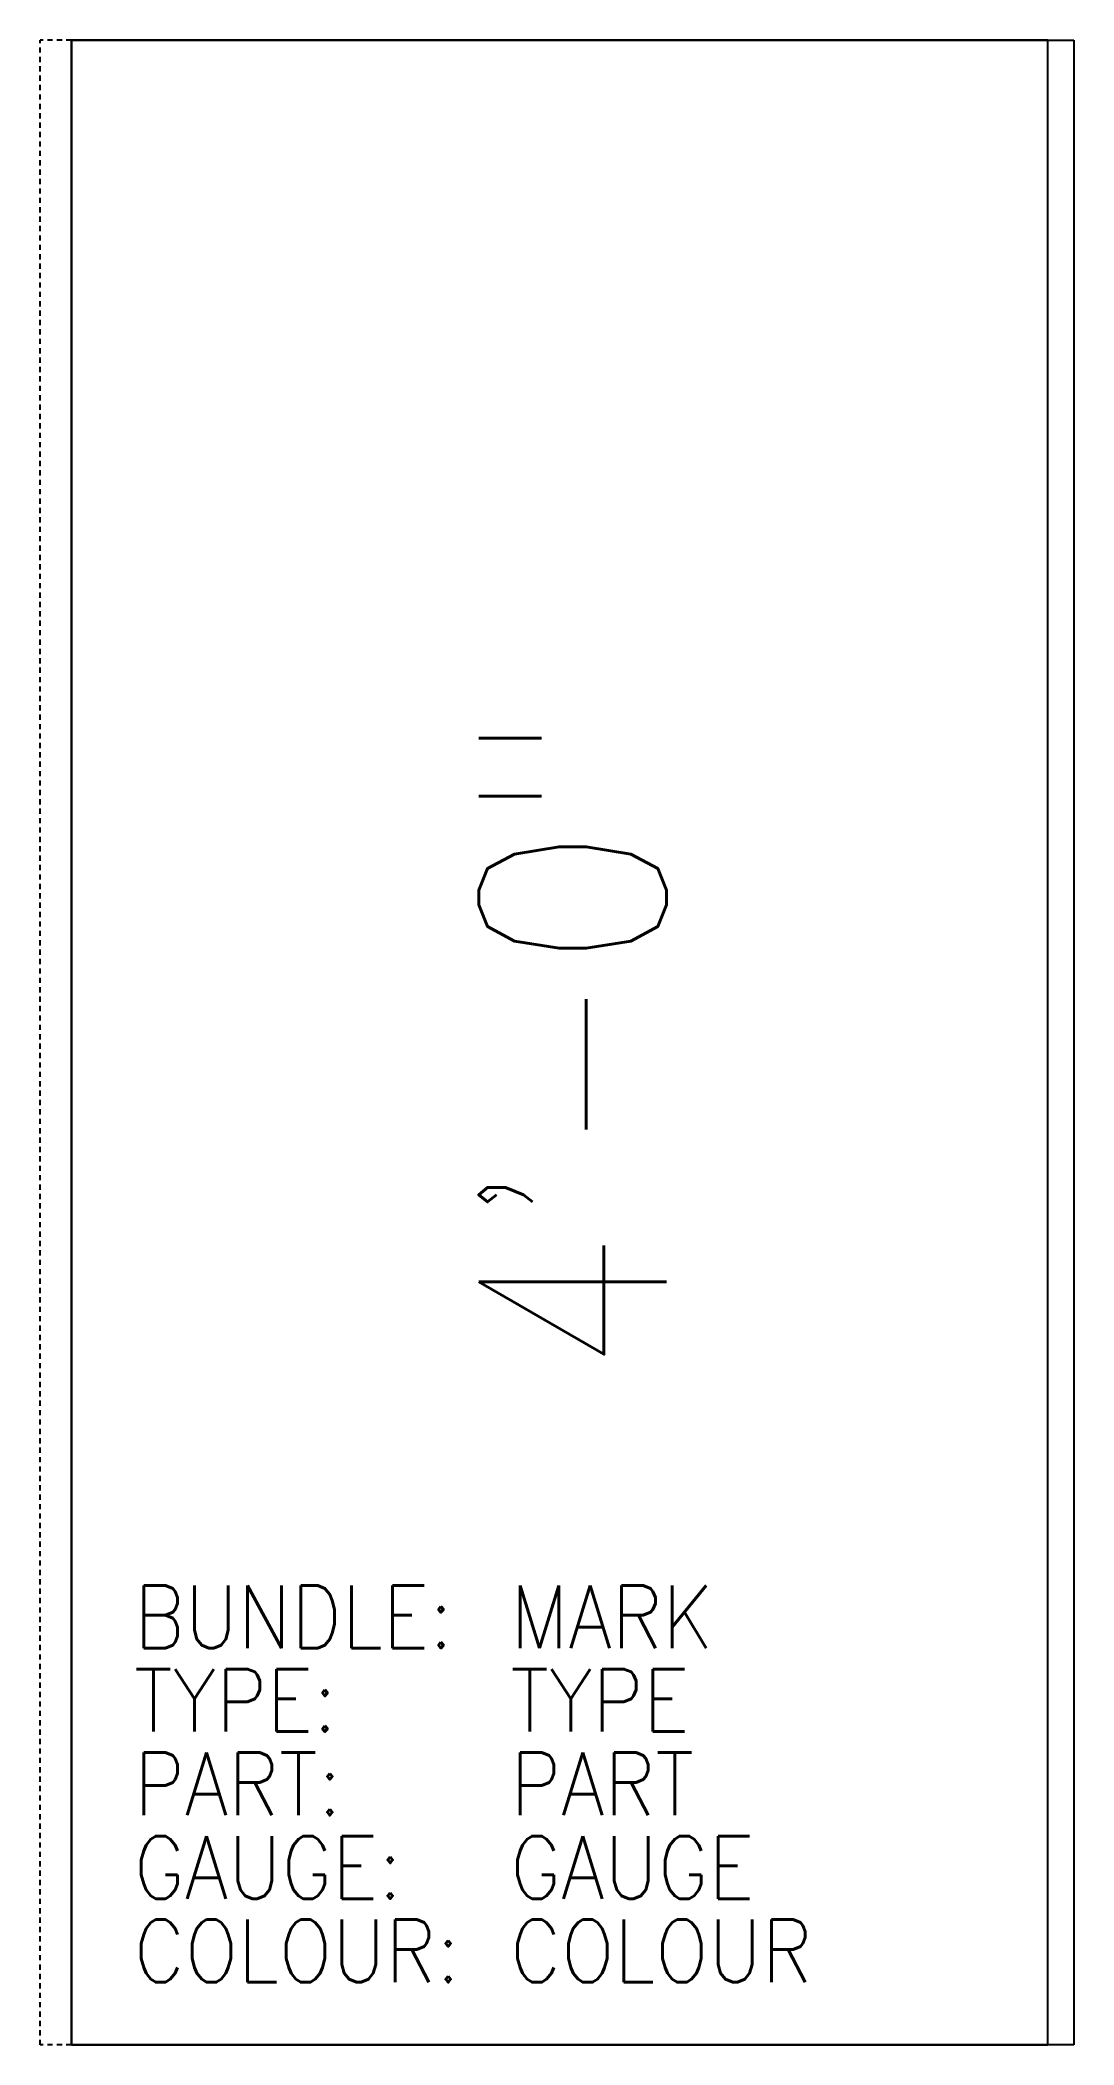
# Model space of a CAD drawing. Header units: inches. Extents: x -0.8 to 24, y 0 to 48.
import ezdxf

# ---------------------------------------------------------------- set-up
doc = ezdxf.new("R2010")
doc.units = ezdxf.units.IN
doc.header["$MEASUREMENT"] = 0
doc.linetypes.add('HIDDEN2', pattern=[0.1875, 0.125, -0.0625])
doc.layers.add('Panel', color=7, linetype='Continuous')
doc.layers.add('Panel-Dim', color=2, linetype='Continuous')
for name, color, linetype, plot in [('Panel-Colour', 7, 'Continuous', False), ('Panel-Edge', 250, 'HIDDEN2', False), ('Panel-Properties', 4, 'Continuous', False)]:
    doc.layers.add(name, color=color, linetype=linetype, plot=plot)
doc.styles.add('PanelT', font='simplex.shx', dxfattribs={"width": 0.9})
doc.dimstyles.new('Panel-Dim', dxfattribs={"dimscale": 48, "dimtxt": 0.09375, "dimasz": 0.09375, "dimexe": 0.09375, "dimexo": 0.09375, "dimgap": 0.046875, "dimtad": 0, "dimdec": 4, "dimzin": 3, "dimdsep": 46, "dimlunit": 4, "dimtxsty": 'PanelT', "dimcen": 0.09, "dimse1": 1, "dimse2": 1, "dimsd1": 1, "dimsd2": 1, "dimclrd": 1, "dimclre": 1, "dimclrt": 256, "dimadec": 0, "dimazin": 0, "dimtfac": 1, "dimtdec": 4, "dimtix": 1, "dimtmove": 2, "dimatfit": 3, "dimfxl": 1, "dimfrac": 1, "dimtolj": 1, "dimtzin": 0, "dimarcsym": 0})

# ---------------------------------------------------------------- blocks, each defined once
blk = doc.blocks.new('*D5')
at = {"layer": 'Defpoints', "color": 0, "transparency": 16777216}
for p in [(6, 48), (12, 48), (12, 0)]:
    blk.add_point(p, dxfattribs=at)
at = {"layer": 'Panel-Dim', "transparency": 16777216, "insert": (12, 24), "char_height": 4.5, "attachment_point": 5, "rotation": 90, "style": 'PanelT'}
blk.add_mtext('\\A1;4\'-0"', dxfattribs=at)

msp = doc.modelspace()

# ---------------------------------------------------------------- linework, layer by layer
at = {"layer": 'Panel', "linetype": 'Continuous'}
for p, q in [((0, 48), (24, 48)), ((0, 0), (0, 48)), ((24, 48), (24, 0)), ((24, 0), (0, 0))]:
    msp.add_line(p, q, dxfattribs=at)
at = {"layer": 'Panel-Colour', "color": 0}
msp.add_lwpolyline([(0, 0), (23.375, 0), (23.375, 48), (0, 48)], close=True, dxfattribs=at)
at = {"layer": 'Panel-Edge', "color": 250}
for p, q in [((-0.75, 0), (-0.75, 48)), ((0, 48), (-0.75, 48)), ((23.375, 0), (23.375, 48)), ((0, 0), (-0.75, 0))]:
    msp.add_line(p, q, dxfattribs=at)

# ---------------------------------------------------------------- texts
at = {"layer": 'Panel-Properties', "style": 'PanelT', "width": 0.9}
for s, p in [('BUNDLE:', (1.5, 9.5)), ('TYPE:', (1.5, 7.5)), ('PART:', (1.5, 5.5)), ('GAUGE:', (1.5, 3.5)), ('COLOUR:', (1.5, 1.5))]:
    msp.add_text(s, height=1.5, dxfattribs=at).set_placement(p)
for tag, p, s, flags in [('MARK', (10.50881, 9.5), '', 8), ('TYPE', (10.50881, 7.5), 'RTL-24', 10), ('PART', (10.50881, 5.5), '', 8), ('GAUGE', (10.50881, 3.5), '', 8), ('COLOUR', (10.50881, 1.5), '', 8)]:
    msp.add_attdef(tag, p, s, height=1.5, dxfattribs=dict(at, flags=flags))

# ---------------------------------------------------------------- dimensions: what is measured, and where the dimension line sits
at = {"layer": 'Panel-Dim'}
dim = msp.add_linear_dim(base=(12, 48), p1=(12, 0), p2=(6, 48), angle=90, dimstyle='Panel-Dim', dxfattribs=at)
dim.commit()
dim.dimension.update_dxf_attribs({"geometry": '*D5', "text_midpoint": (12, 24)})

doc.saveas('drawing.dxf')
